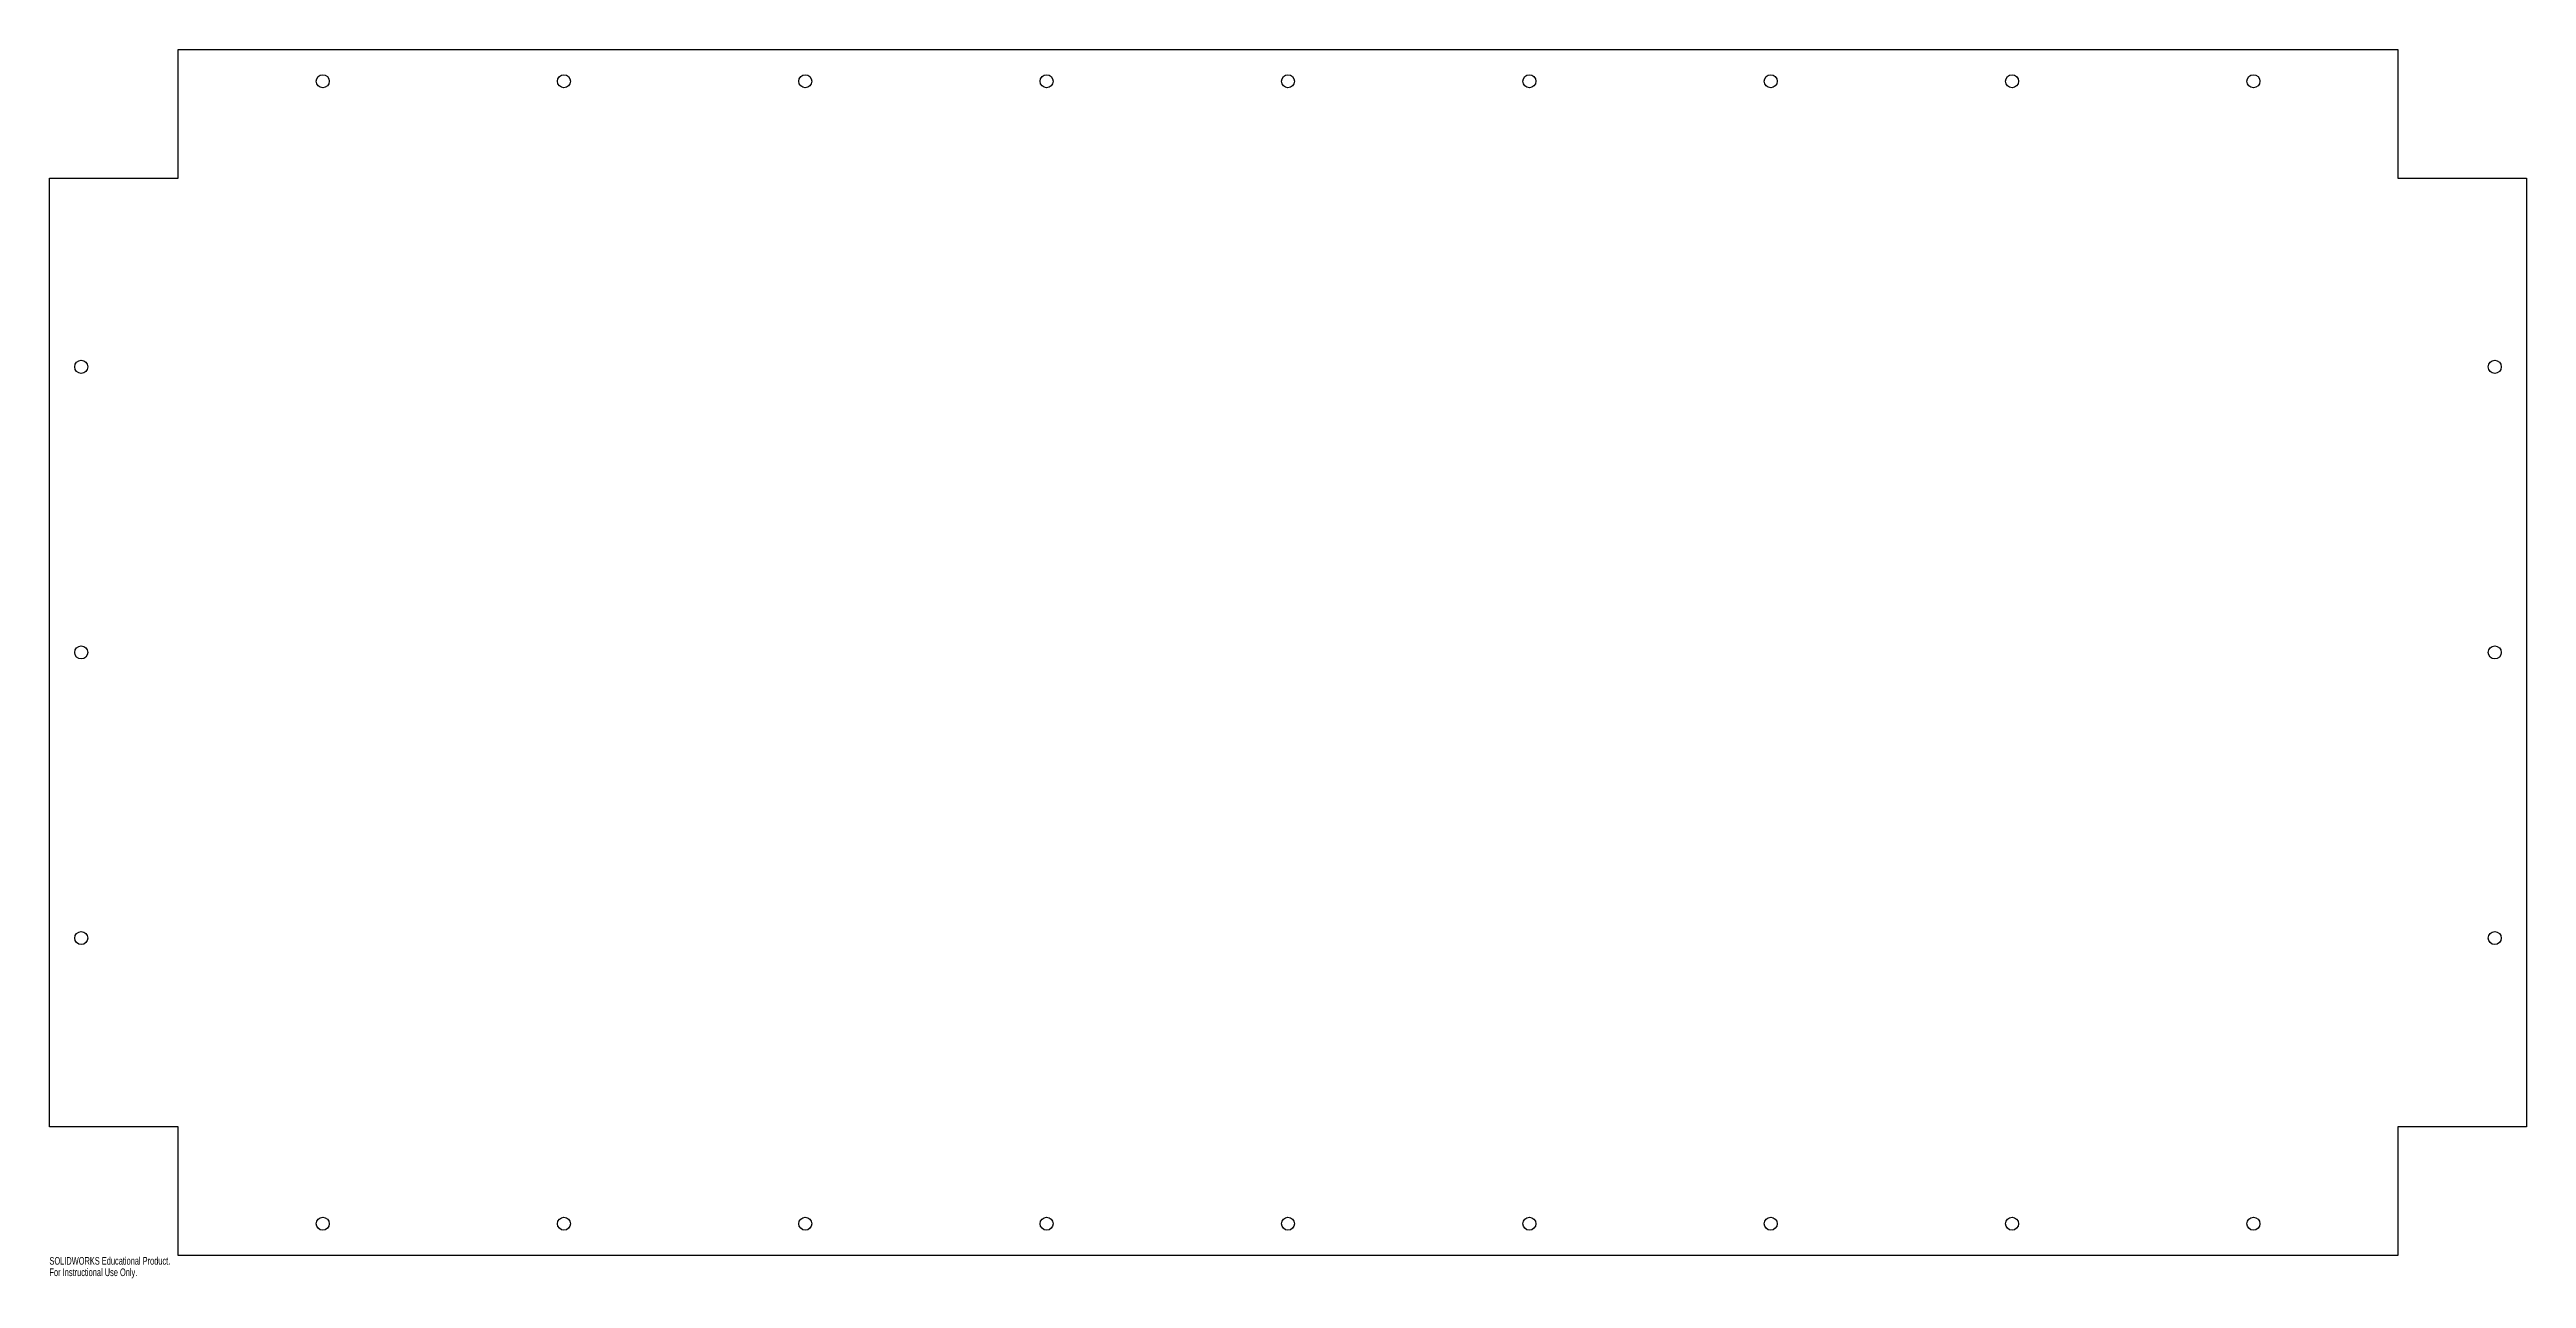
# Model space of a CAD drawing. Header units: millimetres. Extents: x -780 to 780, y -395 to 380.
import ezdxf

# ---------------------------------------------------------------- set-up
doc = ezdxf.new("R2010")
doc.units = ezdxf.units.MM
doc.styles.add('SLDTEXTSTYLE0', font='TXT', dxfattribs={"width": 0.7})

msp = doc.modelspace()

# ---------------------------------------------------------------- linework, layer by layer
at = {"color": 7, "linetype": 'Continuous', "lineweight": 25}
for p, q in [((-699, 380), (699, 380)), ((-699, 299), (-699, 380)), ((699, 380), (699, 299)), ((-780, -299), (-780, 299)), ((-780, 299), (-699, 299)), ((699, 299), (780, 299)), ((780, 299), (780, -299)), ((-699, -299), (-780, -299)), ((-699, -380), (-699, -299)), ((780, -299), (699, -299)), ((699, -299), (699, -380)), ((699, -380), (-699, -380))]:
    msp.add_line(p, q, dxfattribs=at)
for centre in [(-607.9, 360), (-456, 360), (-304, 360), (-152, 360), (0, 360), (152, 360), (304, 360), (456, 360), (608, 360), (-760, 180), (760, 180), (-760, 0), (760, 0), (-760, -180), (760, -180), (-607.9, -360), (-456, -360), (-304, -360), (-152, -360), (0, -360), (152, -360), (304, -360), (456, -360), (608, -360)]:
    msp.add_circle(centre, 4.1, dxfattribs=at)

# ---------------------------------------------------------------- texts
at = {"color": 7, "linetype": 'Continuous', "char_height": 4.834, "attachment_point": 1, "style": 'SLDTEXTSTYLE0'}
for s, insert in [('SOLIDWORKS Educational Product.', (-780, -381)), ('For Instructional Use Only.', (-780, -388.2))]:
    msp.add_mtext(s, dxfattribs=dict(at, insert=insert))

doc.saveas('drawing.dxf')
